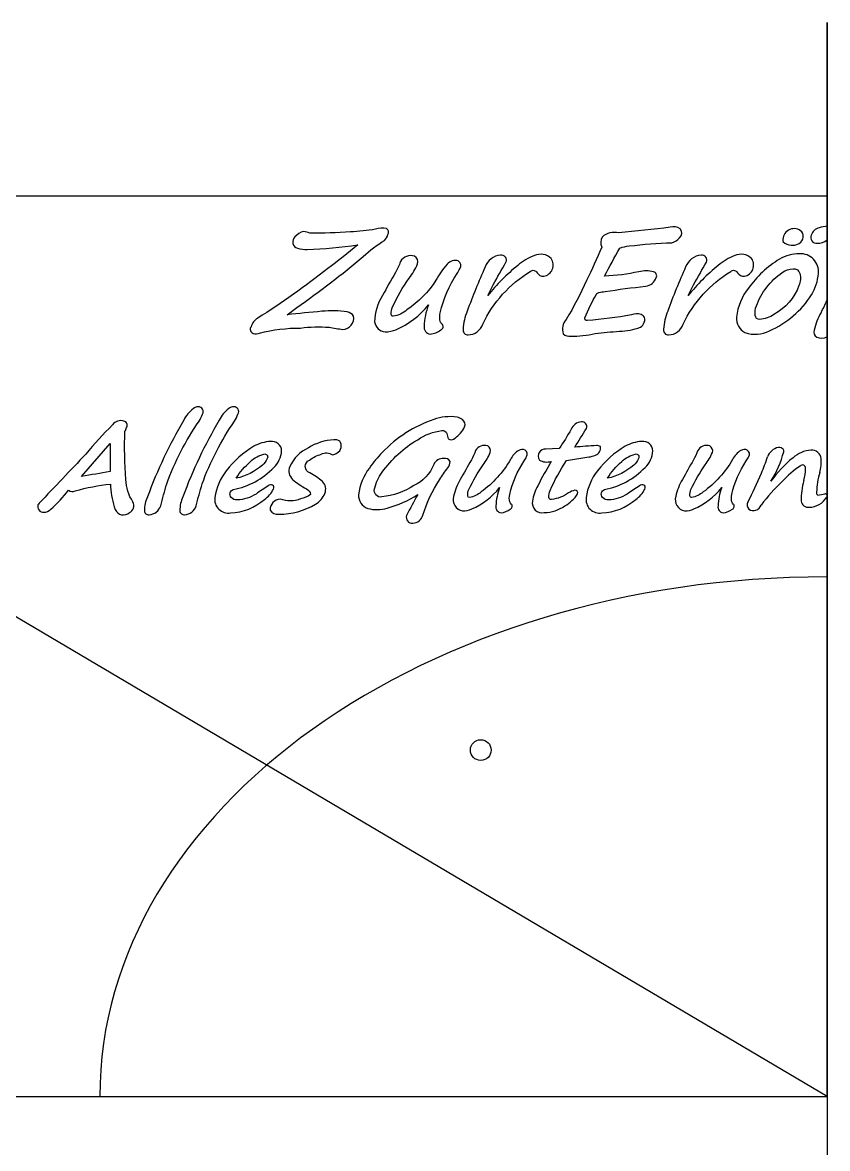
# Model space of a CAD drawing. Header units: millimetres. Extents: x -440 to 0, y -340 to 310.
# Drawn here: x -232.3 to 0.1, y -15 to 310 of the extents above; entities that cross this region are included whole.
import ezdxf

# ---------------------------------------------------------------- set-up
doc = ezdxf.new("R2010")
doc.units = ezdxf.units.MM
doc.layers.get('0').update_dxf_attribs({"linetype": 'CONTINUOUS'})

msp = doc.modelspace()

# ---------------------------------------------------------------- linework, layer by layer
for p, q in [((0, 0), (0, 310)), ((0, 310), (0, -340)), ((-440, 260), (0, 260)), ((-7.47, 171.87), (-7.46, 171.87))]:
    msp.add_line(p, q)
msp.add_lwpolyline([(-440, 260), (-440, 0), (0, 0)], close=True)
for points in [[(-153.64, 248.11, 0.606862), (-152.88, 244.83, 0.062439), (-150.11, 244.48, 0.025968), (-135.45, 245.83, -0.016914), (-144.19, 238.98, -0.024483), (-164.39, 224.65, 0.186055), (-166.34, 222.19, 0.472108), (-165.72, 220.25, 0.146255), (-163.86, 220.34, -0.064001), (-152.04, 221.82), (-152.06, 221.82, -0.047833), (-143.76, 222.05, 0.010011), (-139.8, 221.39, 0.456396), (-136.7, 225.25, 0.209612), (-138.54, 226.47, 0.066178), (-145.85, 226.64, 0.000475), (-155.94, 225.67), (-153.11, 227.74, 0.023911), (-133.93, 242.51, -0.041287), (-127.82, 247.1, 0.147427), (-126.8, 248.78, 0.428971), (-127.22, 250.51, 0.125952), (-130.37, 250.35, -0.034545), (-137.62, 249.58, -0.022723), (-149.35, 249.21, 0.018714), (-151.18, 249.69, 0.155636)], [(-45.28, 250.9, -0.006584), (-60.17, 249.26, 0.251453), (-64.91, 248.09, 0.246459), (-65.03, 245.17, -0.014218), (-69.5, 235.49, -0.032551), (-75.33, 224.28, 0.278287), (-76.15, 220.15, 0.219914), (-73.97, 219.44, 0.048576), (-67, 220.2, -0.016653), (-59.95, 220.89, 0.075109), (-53.88, 222.04, 0.174424), (-52.77, 223.48, 0.48036), (-53.7, 225.69, 0.18378), (-56.5, 225.66, -0.032256), (-69.26, 224.01, -0.615606), (-69.93, 224.77, -0.038372), (-66.55, 231.56, -0.314103), (-65.85, 232.03, -0.029734), (-64.1, 232.38, -0.006491), (-52.39, 233.91, 0.300258), (-49.32, 236.38, 0.483889), (-50.08, 238.06, 0.118428), (-54.33, 238.06, -0.046025), (-64.23, 236.81, -0.007698), (-59.86, 244.89, -0.075367), (-57.1, 245.5, -0.024901), (-44.77, 246.43, 0.110405), (-42.57, 247.86, 0.389469), (-42.37, 250.45, 0.215937)], [(-7.28, 249.6, 0.648798), (-12.76, 247.39, 0.261633), (-12.63, 246.71, 0.20791), (-10.36, 245.75, 0.105436), (-8.51, 245.99, 0.491334)], [(-125.46, 227.93, -0.043048), (-120.69, 236.19, 0.063369), (-118.24, 240.33, 0.373244), (-119.12, 242.55, 0.353316), (-123.19, 240.99, -0.037243), (-124.63, 237.83, 0.002673), (-128.37, 231.22, 0.13865), (-130.66, 223.6, 0.346343), (-127.6, 220.69, 0.091995), (-124.47, 221.33, 0.12059), (-115.11, 228.5, 0.082939), (-116.34, 222.35, 0.441841), (-114.61, 220.07, 0.154425), (-111.52, 221.29, 0.542744), (-111.19, 222.99, -0.156373), (-111.68, 223.69, -0.127155), (-111.68, 226.21, -0.094882), (-106.82, 237.55, 0.040799), (-106, 238.94, 0.406733), (-106.48, 241.18, 0.300324), (-109.73, 240.23, 0.046054), (-112.93, 235.64, -0.104057), (-121.34, 227.04, -0.133783), (-125.26, 225.2, -0.414019), (-125.85, 225.73, -0.117111)], [(-92.71, 240.83, 0.603329), (-94.27, 242.86, 0.296902), (-98.71, 239.44, 0.01961), (-103.89, 226.72, 0.088347), (-105.08, 221.45, 0.482067), (-103.62, 219.85, 0.323227), (-99.44, 222.94, -0.145165), (-85.68, 238.17, -0.491847), (-83.73, 237.79, 0.267577), (-81.76, 236.75, 0.537939), (-79.65, 241.87, 0.315823), (-84.51, 242.71, 0.093603), (-89.31, 239.9, 0.051117), (-97.98, 231.17), (-96.4, 234.33, -0.001383)], [(-31.42, 239.9, 0.051117), (-40.09, 231.17), (-38.52, 234.33, -0.001383), (-34.82, 240.83, 0.603329), (-36.38, 242.86, 0.296902), (-40.82, 239.44, 0.01961), (-46, 226.72, 0.088347), (-47.19, 221.45, 0.482067), (-45.73, 219.85, 0.323227), (-41.55, 222.94, -0.145165), (-27.79, 238.17, -0.491847), (-25.84, 237.79, 0.267577), (-23.87, 236.75, 0.537939), (-21.76, 241.87, 0.315823), (-26.62, 242.71, 0.093603)], [(-4.47, 231.41, 0.121429), (-2.49, 237.56, 0.458925), (-7.96, 243.25, 0.124933), (-13.7, 241.69, 0.104372), (-22.65, 233.34, 0.146931), (-26.12, 224.95, 0.297561), (-23.69, 220.5, 0.209899), (-16.62, 221.03, 0.149183), (-4.47, 231.39)], [(-20.41, 228.21, -0.149119), (-12.94, 237.87), (-12.92, 237.87, -0.148036), (-9.82, 238.92, -0.370158), (-7.82, 237.55, -0.153283), (-8.1, 234.08, -0.177433), (-15.31, 225.77, -0.139194), (-19.46, 224.3, -0.398725), (-20.74, 225.4, -0.129944)], [(-180.36, 196.99, 0.624433), (-181.56, 199.07, 0.169077), (-182.98, 198.55, 0.123823), (-185.76, 195.21, 0.044234), (-196.24, 173.14, 0.104029), (-197.11, 169.09, 0.449665), (-195.74, 167.92, 0.298716), (-192.42, 170.48, -0.011163), (-190.68, 176.83, -0.063331), (-181.33, 194.93, 0.044537)], [(-180.45, 176.83, -0.063331), (-171.1, 194.93, 0.044537), (-170.13, 196.99, 0.624433), (-171.33, 199.07, 0.169077), (-172.75, 198.55, 0.123823), (-175.53, 195.21, 0.044234), (-186.01, 173.14, 0.104029), (-186.88, 169.09, 0.449665), (-185.51, 167.92, 0.298716), (-182.19, 170.48, -0.011163)], [(-217.1, 174.83, -0.038038), (-206.94, 176.79, -0.615532), (-206.87, 176.72, 0.059691), (-206.9, 175.96, 0.077967), (-205.53, 169.43, 0.516967), (-201.46, 168.55, 0.434094), (-200.42, 171.64, -0.151883), (-202.44, 178.13, -0.029961), (-202.76, 192.02, 0.056939), (-202.27, 193.12, 0.541971), (-203.04, 194.94, 0.318949), (-206.33, 193.88, 0.01698), (-214.08, 185.42, -0.002617), (-227.51, 171.27, 0.055666), (-227.88, 170.75, 0.487855), (-226.19, 168.62, 0.180564), (-224.19, 169.52, 0.040123), (-219, 174.98, 0.30911)], [(-130.65, 175.38, -0.111943), (-128.48, 180.17, -0.104995), (-118.21, 189.59, -0.113285), (-111.2, 192.23, -0.34984), (-109.77, 191.37, 0.039109), (-109.42, 189.84, 0.375126), (-107.4, 190.07, 0.125927), (-104.66, 193.28, 0.352379), (-105.26, 195.39, 0.118499), (-106.84, 196.08, 0.126147), (-113.58, 195.42, 0.122739), (-128.44, 185.86), (-128.44, 185.88, 0.047559), (-132.14, 181.41, 0.136686), (-135.25, 173.71, 0.348126), (-132.64, 169.75, 0.142249), (-127.01, 169.83, 0.074307), (-118.19, 173.75, 0.001485), (-121.43, 167.72, 0.541132), (-119.63, 165.49, 0.31608), (-116.7, 167.79, -0.066863), (-111.94, 177.99), (-111.95, 177.99, -0.012792), (-109.5, 181.5, 0.19548), (-108.85, 183.29, 0.369785), (-110.69, 184.11, 0.332264), (-113.57, 182.47, -0.193184), (-119.28, 176.34, -0.116861), (-128.58, 173.07, -0.561369)], [(-74.63, 174.21, -0.126658), (-79.54, 172.33, -0.393321), (-80.37, 172.89, -0.098227), (-79.98, 174.91, -0.042647), (-75.21, 183.58), (-68.8, 184.6, 0.073117), (-66.86, 185.15, 0.378101), (-65.41, 187.62, 0.177248), (-66.55, 187.9, 0.005858), (-72.84, 187.41, 0.00767), (-69.5, 192.84, 0.576412), (-70.93, 194.74, 0.27662), (-73.88, 192.6, -0.01756), (-77.34, 187.02), (-81.16, 186.88, 0.62486), (-83.07, 183.72, 0.205545), (-79.63, 183.32, 0.015459), (-83.53, 176.29, 0.098193), (-85.06, 171.88, 0.536186), (-81.65, 168.53, 0.138495), (-75.72, 170.48, 0.129338), (-72.03, 174, 0.594588), (-72.82, 174.97, 0.119548)], [(-161.34, 176.3, 0.005613), (-164.89, 173.91, -0.132733), (-170.31, 172.19, -0.259319), (-172.05, 172.94, -0.53414), (-171.5, 175.19, 0.156549), (-159.77, 181.55, 0.195944), (-157.51, 186.35, 0.453555), (-160.69, 189.06, 0.123998), (-165.51, 187.67, 0.098962), (-173.5, 180.58, 0.137455), (-176.77, 172.93, 0.51374), (-172.22, 168.44, 0.174435), (-162.46, 172.36, 0.13796), (-159.87, 175.35, 0.406634), (-160.1, 176.46, 0.222407)], [(-149.78, 187.25, 0.183847), (-155.12, 181.82, 0.323028), (-154.33, 178.13, 0.067293), (-150.36, 175.43, -0.285954), (-149.2, 173.77, -0.110239), (-152.04, 172.47, -0.189972), (-157.85, 172.45, 0.411056), (-160.82, 169.26, 0.355712), (-158.3, 168.11, 0.140671), (-147.69, 170.97, 0.174647), (-145, 174.1, 0.30924), (-145.72, 177.49, 0.074811), (-149.37, 179.98, -0.657322), (-149.49, 183.7, -0.087083), (-146.04, 185.39, -0.27521), (-142.82, 185.23, 0.119826), (-141.48, 185.78, 0.456026), (-140.71, 189.18, 0.151993), (-142.46, 189.59, 0.118116)], [(-58.29, 187.67, 0.098962), (-66.28, 180.58, 0.137455), (-69.55, 172.93, 0.51374), (-65, 168.44, 0.174435), (-55.24, 172.36, 0.13796), (-52.64, 175.35, 0.406634), (-52.87, 176.46, 0.222407), (-54.11, 176.3, 0.005613), (-57.67, 173.91, -0.132733), (-63.09, 172.19, -0.259319), (-64.83, 172.94, -0.53414), (-64.28, 175.19, 0.156549), (-52.55, 181.55, 0.195944), (-50.29, 186.35, 0.453555), (-53.47, 189.06, 0.123998)], [(-207.05, 188.48, -0.013094), (-207.05, 180.36, -0.003047), (-215.26, 178.99)], [(-163.05, 182.25, -0.12809), (-170.59, 178.46, -0.0846), (-166.51, 183.25, -0.133766), (-162.35, 185.5, -0.571203), (-161.66, 184.12, -0.118625)], [(-91.41, 183.89, -0.10641), (-99.9, 174.49, -0.133783), (-103.25, 172.91, -0.414019), (-103.76, 173.36, -0.117111), (-103.43, 175.25, -0.043048), (-99.33, 182.33, 0.063369), (-97.24, 185.88, 0.373244), (-97.99, 187.78, 0.353316), (-101.48, 186.44, -0.037243), (-102.71, 183.74, 0.002673), (-105.92, 178.07, 0.081533), (-107.82, 173.22, 0.452101), (-105.26, 169.04, 0.091995), (-102.57, 169.59, 0.12059), (-94.55, 175.74, 0.082939), (-95.61, 170.47, 0.441841), (-94.13, 168.51, 0.154425), (-91.47, 169.56, 0.542744), (-91.19, 171.01, -0.156373), (-91.61, 171.62, -0.127155), (-91.61, 173.78, -0.094882), (-87.45, 183.49, 0.040799), (-86.75, 184.69, 0.406733), (-87.16, 186.61, 0.192916), (-89.01, 186.47, 0.145388)], [(-55.12, 185.5, -0.571203), (-54.44, 184.12, -0.118625), (-55.83, 182.25, -0.12809), (-63.37, 178.46, -0.0846), (-59.29, 183.25, -0.133766)], [(-39.29, 175.25, -0.043048), (-35.19, 182.33, 0.063369), (-33.1, 185.88, 0.373244), (-33.86, 187.78, 0.353316), (-37.34, 186.44, -0.037243), (-38.57, 183.74, 0.002673), (-41.78, 178.07, 0.081533), (-43.68, 173.22, 0.452101), (-41.12, 169.04, 0.091995), (-38.43, 169.59, 0.12059), (-30.41, 175.74, 0.082939), (-31.47, 170.47, 0.441841), (-29.99, 168.51, 0.154425), (-27.34, 169.56, 0.542744), (-27.06, 171.01, -0.156373), (-27.47, 171.62, -0.127155), (-27.47, 173.78, -0.094882), (-23.31, 183.49, 0.040799), (-22.61, 184.69, 0.406733), (-23.02, 186.61, 0.192916), (-24.87, 186.47, 0.145388), (-27.27, 183.89, -0.10641), (-35.76, 174.49, -0.133783), (-39.11, 172.91, -0.414019), (-39.62, 173.36, -0.117111)]]:
    msp.add_lwpolyline(points, format="xyb", close=True)
msp.add_circle((-100, 100), 3)
for centre, radius, start, end in [((-1.69, 247.76), 3.02, 101.0141, 162.9974), ((0.2, 244.64), 6.56, 90.5453, 112.0604), ((-2.98, 247.99), 1.72, 157.9303, 275.6499), ((-2.57, 250.03), 3.76, 266.2715, 313.1088), ((-90.33, 272.54), 99.95, 332.4455, 334.6514), ((12.75, 217.77), 16.79, 149.4544, 168.2039), ((-2.02, 220.65), 1.76, 161.9408, 236.6904), ((-1.61, 222.7), 3.78, 248.6262, 295.1834), ((-13.32, 183.31), 4.07, 99.7763, 161.3213), ((-39.91, 192.98), 28.24, 327.0976, 345.9515), ((-13.84, 185.66), 1.68, 43.656, 96.0288), ((-13.64, 186.29), 1.14, -8.1318, 27.4648), ((-3.9, 177.57), 9.03, 94.8351, 130.9103), ((-4.42, 183.88), 2.7, 4.0395, 95.0156), ((-100.52, 213.04), 88.06, 337.899, 341.1705), ((15.14, 154.44), 38.99, 129.8065, 143.4921), ((-7.07, 181.39), 0.909, -7.1011, 141.9157), ((-12.85, 183.02), 11.17, -14.8795, 5.4016), ((-235.44, 276.22), 236.97, 333.7934, 336.0184), ((6.51, 160.23), 26, 123.3559, 138.1373), ((-17.69, 181.19), 11.52, -17.2094, 0.4492), ((17.7, 173.97), 20.71, 162.6292, 178.8074), ((18.29, 143.56), 46.13, 132.469, 143.993), ((13.32, 172.15), 20.78, 164.2999, 180.779), ((-5.2, 176.03), 5.93, 270.462, 329.4553), ((-2.47, 174.16), 0.582, 155.9355, 251.039), ((-12.66, 232.45), 59.68, 279.6447, 281.6537), ((-0.61, 173.37), 0.629, 14.3039, 89.1252), ((-0.61, 173.37), 0.629, 325.6302, 345.6961), ((-21.23, 170.73), 1.81, 152.3513, 220.8489), ((-21.26, 171.52), 2.39, 235.7609, 339.2538), ((-5.45, 172.11), 2.04, 186.7348, 278.4223)]:
    msp.add_arc(centre, radius, start, end)
msp.add_ellipse((0, 0), major_axis=(-210, 0), ratio=0.714286, start_param=4.712389, end_param=6.283185)

doc.saveas('drawing.dxf')
